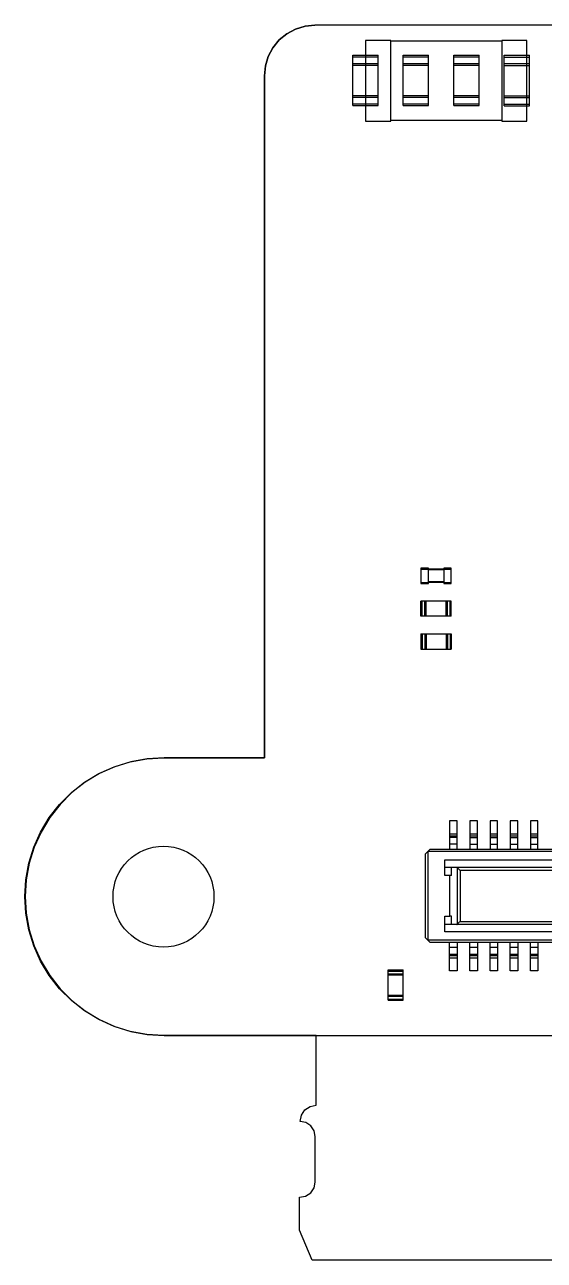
# Model space of a CAD drawing. Header units: millimetres. Extents: x 60.9 to 90.4, y 105.2 to 134.4.
# Drawn here: x 60.87 to 71.16, y 105.2 to 129.66 of the extents above; entities that cross this region are included whole.
import ezdxf

# ---------------------------------------------------------------- set-up
doc = ezdxf.new("R2010")
doc.units = ezdxf.units.MM

msp = doc.modelspace()

# ---------------------------------------------------------------- linework, layer by layer
at = {"color": 7, "linetype": 'Continuous', "lineweight": 25}
for p, q in [((66.618, 129.646), (66.423, 129.627)), ((66.423, 129.627), (66.618, 129.646)), ((66.618, 129.646), (72.868, 129.656)), ((72.868, 129.646), (66.618, 129.646)), ((66.063, 129.478), (65.911, 129.354)), ((65.911, 129.354), (66.063, 129.478)), ((66.236, 129.57), (66.063, 129.478)), ((66.063, 129.478), (66.236, 129.57)), ((66.423, 129.627), (66.236, 129.57)), ((66.236, 129.57), (66.423, 129.627)), ((65.787, 129.202), (65.694, 129.029)), ((65.694, 129.029), (65.787, 129.202)), ((65.911, 129.354), (65.787, 129.202)), ((65.787, 129.202), (65.911, 129.354)), ((68.118, 129.346), (67.618, 129.346)), ((67.618, 129.346), (67.618, 127.746)), ((68.118, 127.746), (68.118, 129.346)), ((70.318, 129.33), (68.118, 129.33)), ((70.318, 129.346), (70.318, 127.746)), ((70.818, 129.346), (70.318, 129.346)), ((70.818, 127.746), (70.818, 129.346)), ((65.694, 129.029), (65.637, 128.842)), ((65.638, 128.842), (65.694, 129.029)), ((67.368, 129.056), (67.868, 129.056)), ((67.368, 129.021), (67.368, 129.056)), ((67.368, 129.021), (67.868, 129.021)), ((67.368, 128.891), (67.368, 129.021)), ((67.868, 129.021), (67.868, 129.056)), ((67.868, 128.891), (67.868, 129.021)), ((68.368, 129.056), (68.868, 129.056)), ((68.368, 129.021), (68.368, 129.056)), ((68.368, 129.021), (68.868, 129.021)), ((68.368, 128.891), (68.368, 129.021)), ((68.868, 129.021), (68.868, 129.056)), ((68.868, 128.891), (68.868, 129.021)), ((69.368, 129.056), (69.868, 129.056)), ((69.368, 129.021), (69.368, 129.056)), ((69.368, 129.021), (69.868, 129.021)), ((69.368, 128.891), (69.368, 129.021)), ((69.868, 129.021), (69.868, 129.056)), ((69.868, 128.891), (69.868, 129.021)), ((70.368, 129.051), (70.868, 129.051)), ((70.368, 129.016), (70.368, 129.051)), ((70.368, 129.016), (70.868, 129.016)), ((70.368, 128.886), (70.368, 129.016)), ((70.868, 129.016), (70.868, 129.051)), ((70.868, 128.886), (70.868, 129.016)), ((65.637, 128.842), (65.618, 128.646)), ((65.618, 128.646), (65.638, 128.842)), ((67.368, 128.891), (67.868, 128.891)), ((67.368, 128.856), (67.368, 128.891)), ((67.368, 128.256), (67.368, 128.856)), ((67.368, 128.856), (67.868, 128.856)), ((67.868, 128.856), (67.868, 128.891)), ((67.868, 128.256), (67.868, 128.856)), ((68.368, 128.891), (68.868, 128.891)), ((68.368, 128.856), (68.368, 128.891)), ((68.368, 128.256), (68.368, 128.856)), ((68.368, 128.856), (68.868, 128.856)), ((68.868, 128.856), (68.868, 128.891)), ((68.868, 128.256), (68.868, 128.856)), ((69.368, 128.891), (69.868, 128.891)), ((69.368, 128.856), (69.368, 128.891)), ((69.368, 128.256), (69.368, 128.856)), ((69.368, 128.856), (69.868, 128.856)), ((69.868, 128.856), (69.868, 128.891)), ((69.868, 128.256), (69.868, 128.856)), ((70.368, 128.886), (70.868, 128.886)), ((70.368, 128.851), (70.368, 128.886)), ((70.368, 128.251), (70.368, 128.851)), ((70.368, 128.851), (70.868, 128.851)), ((70.868, 128.851), (70.868, 128.886)), ((70.868, 128.251), (70.868, 128.851)), ((65.618, 128.646), (65.618, 115.146)), ((65.618, 115.146), (65.618, 128.646)), ((67.368, 128.256), (67.868, 128.256)), ((67.368, 128.221), (67.368, 128.256)), ((67.368, 128.221), (67.868, 128.221)), ((67.368, 128.091), (67.368, 128.221)), ((67.868, 128.221), (67.868, 128.256)), ((67.868, 128.091), (67.868, 128.221)), ((68.368, 128.256), (68.868, 128.256)), ((68.368, 128.221), (68.368, 128.256)), ((68.368, 128.221), (68.868, 128.221)), ((68.368, 128.091), (68.368, 128.221)), ((68.868, 128.221), (68.868, 128.256)), ((68.868, 128.091), (68.868, 128.221)), ((69.368, 128.256), (69.868, 128.256)), ((69.368, 128.221), (69.368, 128.256)), ((69.368, 128.221), (69.868, 128.221)), ((69.368, 128.091), (69.368, 128.221)), ((69.868, 128.221), (69.868, 128.256)), ((69.868, 128.091), (69.868, 128.221)), ((70.368, 128.251), (70.868, 128.251)), ((70.368, 128.216), (70.368, 128.251)), ((70.368, 128.216), (70.868, 128.216)), ((70.368, 128.086), (70.368, 128.216)), ((70.868, 128.216), (70.868, 128.251)), ((70.868, 128.086), (70.868, 128.216)), ((67.368, 128.091), (67.868, 128.091)), ((67.368, 128.056), (67.368, 128.091)), ((67.368, 128.056), (67.868, 128.056)), ((67.868, 128.056), (67.868, 128.091)), ((68.368, 128.091), (68.868, 128.091)), ((68.368, 128.056), (68.368, 128.091)), ((68.368, 128.056), (68.868, 128.056)), ((68.868, 128.056), (68.868, 128.091)), ((69.368, 128.091), (69.868, 128.091)), ((69.368, 128.056), (69.368, 128.091)), ((69.368, 128.056), (69.868, 128.056)), ((69.868, 128.056), (69.868, 128.091)), ((70.368, 128.086), (70.868, 128.086)), ((70.368, 128.051), (70.368, 128.086)), ((70.368, 128.051), (70.868, 128.051)), ((70.868, 128.051), (70.868, 128.086)), ((67.618, 127.746), (68.118, 127.746)), ((70.318, 127.762), (68.118, 127.762)), ((70.318, 127.746), (70.818, 127.746)), ((68.718, 118.896), (68.718, 118.881)), ((68.868, 118.896), (68.718, 118.896)), ((68.718, 118.881), (68.868, 118.881)), ((68.718, 118.881), (68.718, 118.611)), ((68.868, 118.881), (68.868, 118.896)), ((68.868, 118.611), (68.868, 118.881)), ((69.168, 118.881), (68.868, 118.881)), ((69.318, 118.896), (69.168, 118.896)), ((69.168, 118.896), (69.168, 118.881)), ((69.168, 118.881), (69.318, 118.881)), ((69.168, 118.881), (69.168, 118.611)), ((69.318, 118.881), (69.318, 118.896)), ((69.318, 118.611), (69.318, 118.881)), ((69.168, 118.866), (68.868, 118.866)), ((68.718, 118.611), (68.868, 118.611)), ((68.718, 118.611), (68.718, 118.596)), ((68.718, 118.596), (68.868, 118.596)), ((69.168, 118.626), (68.868, 118.626)), ((68.868, 118.596), (68.868, 118.611)), ((69.168, 118.611), (68.868, 118.611)), ((69.168, 118.611), (69.318, 118.611)), ((69.168, 118.611), (69.168, 118.596)), ((69.168, 118.596), (69.318, 118.596)), ((69.318, 118.596), (69.318, 118.611)), ((68.718, 117.946), (68.718, 118.246)), ((68.741, 118.246), (68.718, 118.246)), ((68.741, 117.946), (68.741, 118.246)), ((68.795, 118.246), (68.741, 118.246)), ((68.795, 117.946), (68.795, 118.246)), ((68.818, 118.246), (68.795, 118.246)), ((69.218, 118.246), (68.818, 118.246)), ((68.818, 117.946), (68.818, 118.246)), ((69.218, 117.946), (69.218, 118.246)), ((69.241, 118.246), (69.218, 118.246)), ((69.241, 117.946), (69.241, 118.246)), ((69.295, 118.246), (69.241, 118.246)), ((69.295, 117.946), (69.295, 118.246)), ((69.318, 118.246), (69.295, 118.246)), ((69.318, 117.946), (69.318, 118.246)), ((68.741, 117.946), (68.718, 117.946)), ((68.795, 117.946), (68.741, 117.946)), ((68.818, 117.946), (68.795, 117.946)), ((69.218, 117.946), (68.818, 117.946)), ((69.241, 117.946), (69.218, 117.946)), ((69.295, 117.946), (69.241, 117.946)), ((69.318, 117.946), (69.295, 117.946)), ((68.718, 117.596), (68.718, 117.296)), ((68.718, 117.596), (68.741, 117.596)), ((68.741, 117.596), (68.741, 117.296)), ((68.741, 117.596), (68.795, 117.596)), ((68.795, 117.596), (68.795, 117.296)), ((68.795, 117.596), (68.818, 117.596)), ((68.818, 117.596), (68.818, 117.296)), ((68.818, 117.596), (69.218, 117.596)), ((69.218, 117.596), (69.218, 117.296)), ((69.218, 117.596), (69.241, 117.596)), ((69.241, 117.596), (69.241, 117.296)), ((69.241, 117.596), (69.295, 117.596)), ((69.295, 117.596), (69.295, 117.296)), ((69.295, 117.596), (69.318, 117.596)), ((69.318, 117.596), (69.318, 117.296)), ((68.718, 117.296), (68.741, 117.296)), ((68.741, 117.296), (68.795, 117.296)), ((68.795, 117.296), (68.818, 117.296)), ((68.818, 117.296), (69.218, 117.296)), ((69.218, 117.296), (69.241, 117.296)), ((69.241, 117.296), (69.295, 117.296)), ((69.295, 117.296), (69.318, 117.296)), ((62.34, 114.831), (62.643, 114.968)), ((62.653, 114.968), (62.35, 114.831)), ((62.643, 114.968), (62.96, 115.067)), ((62.97, 115.067), (62.653, 114.968)), ((62.96, 115.067), (63.287, 115.126)), ((63.297, 115.126), (62.97, 115.067)), ((63.287, 115.126), (63.618, 115.146)), ((63.628, 115.146), (63.297, 115.126)), ((63.618, 115.146), (65.618, 115.146)), ((65.618, 115.146), (63.628, 115.146)), ((62.056, 114.66), (62.34, 114.831)), ((62.35, 114.831), (62.066, 114.66)), ((61.795, 114.455), (62.056, 114.66)), ((62.066, 114.66), (61.805, 114.455)), ((61.56, 114.22), (61.795, 114.455)), ((61.805, 114.455), (61.57, 114.22)), ((61.355, 113.959), (61.56, 114.22)), ((61.57, 114.22), (61.365, 113.959)), ((61.183, 113.674), (61.355, 113.959)), ((61.365, 113.959), (61.193, 113.674)), ((69.436, 113.896), (69.286, 113.896)), ((69.286, 113.896), (69.286, 113.636)), ((69.436, 113.636), (69.436, 113.896)), ((69.836, 113.896), (69.686, 113.896)), ((69.686, 113.896), (69.686, 113.636)), ((69.836, 113.636), (69.836, 113.896)), ((70.236, 113.896), (70.086, 113.896)), ((70.086, 113.896), (70.086, 113.636)), ((70.236, 113.636), (70.236, 113.896)), ((70.636, 113.896), (70.486, 113.896)), ((70.486, 113.896), (70.486, 113.636)), ((70.636, 113.636), (70.636, 113.896)), ((71.036, 113.896), (70.886, 113.896)), ((70.886, 113.896), (70.886, 113.636)), ((71.036, 113.636), (71.036, 113.896)), ((61.047, 113.372), (61.183, 113.674)), ((61.193, 113.674), (61.057, 113.372)), ((69.286, 113.636), (69.436, 113.636)), ((69.286, 113.636), (69.286, 113.592)), ((69.436, 113.592), (69.286, 113.592)), ((69.286, 113.592), (69.286, 113.569)), ((69.436, 113.569), (69.286, 113.569)), ((69.286, 113.569), (69.286, 113.436)), ((69.436, 113.592), (69.436, 113.636)), ((69.436, 113.569), (69.436, 113.592)), ((69.436, 113.436), (69.436, 113.569)), ((69.686, 113.636), (69.836, 113.636)), ((69.686, 113.636), (69.686, 113.592)), ((69.836, 113.592), (69.686, 113.592)), ((69.686, 113.592), (69.686, 113.569)), ((69.686, 113.569), (69.836, 113.569)), ((69.686, 113.569), (69.686, 113.436)), ((69.836, 113.592), (69.836, 113.636)), ((69.836, 113.569), (69.836, 113.592)), ((69.836, 113.436), (69.836, 113.569)), ((70.086, 113.636), (70.236, 113.636)), ((70.086, 113.636), (70.086, 113.592)), ((70.236, 113.592), (70.086, 113.592)), ((70.086, 113.592), (70.086, 113.569)), ((70.086, 113.569), (70.236, 113.569)), ((70.086, 113.569), (70.086, 113.436)), ((70.236, 113.592), (70.236, 113.636)), ((70.236, 113.569), (70.236, 113.592)), ((70.236, 113.436), (70.236, 113.569)), ((70.486, 113.636), (70.636, 113.636)), ((70.486, 113.636), (70.486, 113.592)), ((70.636, 113.592), (70.486, 113.592)), ((70.486, 113.592), (70.486, 113.569)), ((70.486, 113.569), (70.636, 113.569)), ((70.486, 113.569), (70.486, 113.436)), ((70.636, 113.592), (70.636, 113.636)), ((70.636, 113.569), (70.636, 113.592)), ((70.636, 113.436), (70.636, 113.569)), ((70.886, 113.636), (71.036, 113.636)), ((70.886, 113.636), (70.886, 113.592)), ((71.036, 113.592), (70.886, 113.592)), ((70.886, 113.592), (70.886, 113.569)), ((70.886, 113.569), (71.036, 113.569)), ((70.886, 113.569), (70.886, 113.436)), ((71.036, 113.592), (71.036, 113.636)), ((71.036, 113.569), (71.036, 113.592)), ((71.036, 113.436), (71.036, 113.569)), ((60.948, 113.055), (61.047, 113.372)), ((61.057, 113.372), (60.958, 113.055)), ((68.851, 113.286), (68.801, 113.236)), ((68.851, 113.286), (68.901, 113.336)), ((68.851, 113.286), (68.851, 111.536)), ((82.271, 113.286), (68.851, 113.286)), ((68.901, 113.336), (82.221, 113.336)), ((69.286, 113.436), (69.286, 113.336)), ((69.436, 113.436), (69.286, 113.436)), ((69.436, 113.336), (69.436, 113.436)), ((69.686, 113.436), (69.836, 113.436)), ((69.686, 113.436), (69.686, 113.336)), ((69.836, 113.336), (69.836, 113.436)), ((70.086, 113.436), (70.086, 113.336)), ((70.086, 113.436), (70.236, 113.436)), ((70.236, 113.336), (70.236, 113.436)), ((70.486, 113.436), (70.486, 113.336)), ((70.486, 113.436), (70.636, 113.436)), ((70.636, 113.336), (70.636, 113.436)), ((70.886, 113.436), (70.886, 113.336)), ((70.886, 113.436), (71.036, 113.436)), ((71.036, 113.336), (71.036, 113.436)), ((60.888, 112.728), (60.948, 113.055)), ((60.958, 113.055), (60.898, 112.728)), ((68.801, 113.236), (68.801, 111.586)), ((69.191, 113.126), (81.931, 113.126)), ((69.191, 112.811), (69.191, 113.126)), ((69.191, 112.976), (81.931, 112.976)), ((69.291, 112.811), (69.191, 112.811)), ((69.291, 112.011), (69.291, 112.811)), ((69.326, 112.811), (69.291, 112.811)), ((69.326, 112.811), (69.326, 112.976)), ((69.433, 112.976), (69.433, 111.847)), ((81.631, 112.916), (69.492, 112.916)), ((69.492, 112.916), (69.492, 111.906)), ((60.868, 112.396), (60.888, 112.728)), ((60.898, 112.728), (60.878, 112.396)), ((60.888, 112.065), (60.868, 112.396)), ((60.878, 112.396), (60.898, 112.065)), ((60.948, 111.738), (60.888, 112.065)), ((60.898, 112.065), (60.958, 111.738)), ((69.191, 112.011), (69.291, 112.011)), ((69.191, 111.696), (69.191, 112.011)), ((81.931, 111.846), (69.191, 111.846)), ((69.326, 112.011), (69.291, 112.011)), ((69.326, 111.846), (69.326, 112.011)), ((69.492, 111.906), (81.631, 111.906)), ((61.047, 111.421), (60.948, 111.738)), ((60.958, 111.738), (61.057, 111.421)), ((68.801, 111.586), (68.851, 111.536)), ((81.931, 111.696), (69.191, 111.696)), ((61.183, 111.119), (61.047, 111.421)), ((61.057, 111.421), (61.193, 111.119)), ((82.271, 111.536), (68.851, 111.536)), ((68.851, 111.536), (68.901, 111.486)), ((82.221, 111.486), (68.901, 111.486)), ((69.286, 111.386), (69.286, 111.486)), ((69.436, 111.386), (69.286, 111.386)), ((69.286, 111.254), (69.286, 111.386)), ((69.436, 111.486), (69.436, 111.386)), ((69.436, 111.386), (69.436, 111.254)), ((69.686, 111.386), (69.686, 111.486)), ((69.836, 111.386), (69.686, 111.386)), ((69.686, 111.254), (69.686, 111.386)), ((69.836, 111.486), (69.836, 111.386)), ((69.836, 111.386), (69.836, 111.254)), ((70.086, 111.386), (70.086, 111.486)), ((70.236, 111.386), (70.086, 111.386)), ((70.086, 111.254), (70.086, 111.386)), ((70.236, 111.486), (70.236, 111.386)), ((70.236, 111.386), (70.236, 111.254)), ((70.486, 111.386), (70.486, 111.486)), ((70.636, 111.386), (70.486, 111.386)), ((70.486, 111.254), (70.486, 111.386)), ((70.636, 111.486), (70.636, 111.386)), ((70.636, 111.386), (70.636, 111.254)), ((70.886, 111.386), (70.886, 111.486)), ((71.036, 111.386), (70.886, 111.386)), ((70.886, 111.254), (70.886, 111.386)), ((71.036, 111.486), (71.036, 111.386)), ((71.036, 111.386), (71.036, 111.254)), ((61.355, 110.834), (61.183, 111.119)), ((61.193, 111.119), (61.365, 110.834)), ((69.286, 111.254), (69.436, 111.254)), ((69.286, 111.231), (69.286, 111.254)), ((69.286, 111.231), (69.436, 111.231)), ((69.286, 111.186), (69.286, 111.231)), ((69.286, 111.186), (69.436, 111.186)), ((69.286, 110.926), (69.286, 111.186)), ((69.436, 111.254), (69.436, 111.231)), ((69.436, 111.231), (69.436, 111.186)), ((69.436, 111.186), (69.436, 110.926)), ((69.686, 111.254), (69.836, 111.254)), ((69.686, 111.231), (69.686, 111.254)), ((69.686, 111.231), (69.836, 111.231)), ((69.686, 111.186), (69.686, 111.231)), ((69.686, 111.186), (69.836, 111.186)), ((69.686, 110.926), (69.686, 111.186)), ((69.836, 111.254), (69.836, 111.231)), ((69.836, 111.231), (69.836, 111.186)), ((69.836, 111.186), (69.836, 110.926)), ((70.086, 111.254), (70.236, 111.254)), ((70.086, 111.231), (70.086, 111.254)), ((70.086, 111.231), (70.236, 111.231)), ((70.086, 111.186), (70.086, 111.231)), ((70.086, 111.186), (70.236, 111.186)), ((70.086, 110.926), (70.086, 111.186)), ((70.236, 111.254), (70.236, 111.231)), ((70.236, 111.231), (70.236, 111.186)), ((70.236, 111.186), (70.236, 110.926)), ((70.486, 111.254), (70.636, 111.254)), ((70.486, 111.231), (70.486, 111.254)), ((70.486, 111.231), (70.636, 111.231)), ((70.486, 111.186), (70.486, 111.231)), ((70.486, 111.186), (70.636, 111.186)), ((70.486, 110.926), (70.486, 111.186)), ((70.636, 111.254), (70.636, 111.231)), ((70.636, 111.231), (70.636, 111.186)), ((70.636, 111.186), (70.636, 110.926)), ((70.886, 111.254), (71.036, 111.254)), ((70.886, 111.231), (70.886, 111.254)), ((70.886, 111.231), (71.036, 111.231)), ((70.886, 111.186), (70.886, 111.231)), ((70.886, 111.186), (71.036, 111.186)), ((70.886, 110.926), (70.886, 111.186)), ((71.036, 111.254), (71.036, 111.231)), ((71.036, 111.231), (71.036, 111.186)), ((71.036, 111.186), (71.036, 110.926)), ((61.56, 110.573), (61.355, 110.834)), ((61.365, 110.834), (61.57, 110.573)), ((68.068, 110.946), (68.368, 110.946)), ((68.068, 110.923), (68.068, 110.946)), ((68.068, 110.923), (68.368, 110.923)), ((68.068, 110.869), (68.068, 110.923)), ((68.068, 110.869), (68.368, 110.869)), ((68.068, 110.846), (68.068, 110.869)), ((68.068, 110.446), (68.068, 110.846)), ((68.068, 110.846), (68.368, 110.846)), ((68.368, 110.923), (68.368, 110.946)), ((68.368, 110.869), (68.368, 110.923)), ((68.368, 110.846), (68.368, 110.869)), ((68.368, 110.446), (68.368, 110.846)), ((69.436, 110.926), (69.286, 110.926)), ((69.836, 110.926), (69.686, 110.926)), ((70.236, 110.926), (70.086, 110.926)), ((70.636, 110.926), (70.486, 110.926)), ((71.036, 110.926), (70.886, 110.926)), ((61.795, 110.338), (61.56, 110.573)), ((61.57, 110.573), (61.805, 110.338)), ((62.056, 110.133), (61.795, 110.338)), ((61.805, 110.338), (62.066, 110.133)), ((68.068, 110.446), (68.368, 110.446)), ((68.068, 110.423), (68.068, 110.446)), ((68.068, 110.423), (68.368, 110.423)), ((68.068, 110.369), (68.068, 110.423)), ((68.068, 110.369), (68.368, 110.369)), ((68.068, 110.346), (68.068, 110.369)), ((68.068, 110.346), (68.368, 110.346)), ((68.368, 110.423), (68.368, 110.446)), ((68.368, 110.369), (68.368, 110.423)), ((68.368, 110.346), (68.368, 110.369)), ((62.34, 109.961), (62.056, 110.133)), ((62.066, 110.133), (62.35, 109.961)), ((62.643, 109.825), (62.34, 109.961)), ((62.35, 109.961), (62.653, 109.825)), ((62.96, 109.726), (62.643, 109.825)), ((62.653, 109.825), (62.97, 109.726)), ((63.287, 109.667), (62.96, 109.726)), ((62.97, 109.726), (63.297, 109.667)), ((63.618, 109.646), (63.287, 109.667)), ((63.297, 109.667), (63.628, 109.646)), ((66.645, 109.646), (63.618, 109.646)), ((63.628, 109.646), (78.551, 109.646)), ((66.645, 108.266), (66.645, 109.646)), ((66.35, 108.069), (66.419, 108.173)), ((66.419, 108.173), (66.523, 108.242)), ((66.523, 108.242), (66.645, 108.266)), ((66.325, 107.946), (66.35, 108.069)), ((66.44, 107.924), (66.325, 107.946)), ((66.537, 107.859), (66.44, 107.924)), ((66.602, 107.761), (66.537, 107.859)), ((66.625, 107.646), (66.602, 107.761)), ((66.625, 106.746), (66.625, 107.646)), ((66.601, 106.629), (66.625, 106.746)), ((66.315, 106.446), (66.433, 106.466)), ((66.315, 105.796), (66.315, 106.446)), ((66.433, 106.466), (66.534, 106.531)), ((66.534, 106.531), (66.601, 106.629)), ((66.565, 105.196), (66.315, 105.796)), ((72.775, 105.196), (66.565, 105.196))]:
    msp.add_line(p, q, dxfattribs=at)
at = {"color": 7, "linetype": 'Continuous', "lineweight": 25, "flags": 128}
for points in [[(69.492, 112.916), (69.481, 112.927), (69.471, 112.937), (69.462, 112.947), (69.453, 112.955), (69.446, 112.963), (69.44, 112.968), (69.435, 112.973), (69.433, 112.976)], [(69.492, 112.916), (69.481, 112.927), (69.471, 112.937), (69.462, 112.947), (69.453, 112.955), (69.446, 112.963), (69.44, 112.968), (69.435, 112.973), (69.433, 112.976)], [(69.433, 111.847), (69.435, 111.85), (69.44, 111.854), (69.446, 111.86), (69.453, 111.868), (69.462, 111.876), (69.471, 111.886), (69.481, 111.896), (69.492, 111.906)], [(69.433, 111.847), (69.435, 111.85), (69.44, 111.854), (69.446, 111.86), (69.453, 111.868), (69.462, 111.876), (69.471, 111.886), (69.481, 111.896), (69.492, 111.906)]]:
    msp.add_lwpolyline(points, dxfattribs=at)
at = {"color": 7, "linetype": 'Continuous', "lineweight": 25}
msp.add_circle((63.618, 112.396), 1, dxfattribs=at)
msp.add_circle((63.618, 112.396), 1, dxfattribs=at)
for centre, start_param, end_param in [((69.431, 112.916), 6.110504, 6.283185), ((69.431, 111.906), 3.141593, 3.314274)]:
    msp.add_ellipse(centre, major_axis=(0, 0.06), ratio=0.174419, start_param=start_param, end_param=end_param, dxfattribs=at)

doc.saveas('drawing.dxf')
